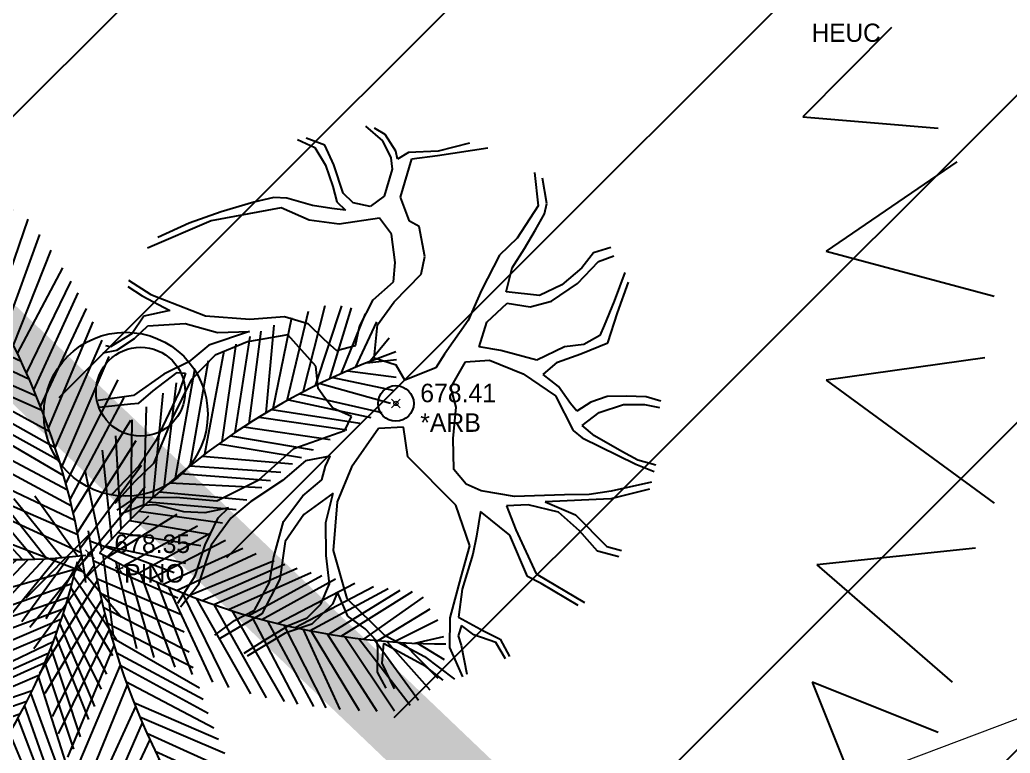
# Model space of a CAD drawing. Extents: x 350769 to 354978, y 6304672 to 6307963.
# Drawn here: x 352467.39 to 352474.18, y 6305736.26 to 6305741.29 of the extents above; entities that cross this region are included whole.
import ezdxf

# ---------------------------------------------------------------- set-up
doc = ezdxf.new("R2010")
doc.units = 0
doc.header["$PDMODE"] = 35
doc.header["$PDSIZE"] = 0.03
for name, pattern in [('CONTINUOS', [0]), ('DASHDOT', [1, 0.5, -0.25, 0, -0.25]), ('PHANTOM', [23.500000000000004, 11.75, -2.35, 2.35, -2.35, 2.35, -2.35])]:
    doc.linetypes.add(name, pattern=pattern)
doc.layers.get('0').update_dxf_attribs({"linetype": 'CONTINUOUS'})
doc.layers.get('Defpoints').update_dxf_attribs({"linetype": 'CONTINUOUS'})
for name, color, linetype in [('02_Geo ext_Acotamiento', 7, 'CONTINUOUS'), ('03_S2_Pav ext_Borde vereda', 7, 'CONTINUOUS'), ('1-CANAL', 150, 'PHANTOM'), ('Paisajismo', 253, 'CONTINUOUS'), ('V-NODE DIC 2005', 4, 'CONTINUOUS'), ('V-NODE-TEXT DIC 2005', 2, 'CONTINUOUS'), ('V-NODE-TEXT DIC 2012', 31, 'CONTINUOUS'), ('Z-ARB', 253, 'CONTINUOUS'), ('Z-PINO', 253, 'CONTINUOUS')]:
    doc.layers.add(name, color=color, linetype=linetype)
doc.layers.add('0_ASD_LINEA OFICIAL', color=253, linetype='DASHDOT', lineweight=20)
doc.layers.add('0_ASD_TOPOGRAFIA_ELEMENTOS', color=7, linetype='CONTINUOS', lineweight=5, true_color=0xbdbdbd)
doc.styles.add('ROMANS', font='romans.shx', dxfattribs={"width": 0.65})
doc.dimstyles.new('Principal', dxfattribs={"dimscale": 0, "dimtxt": 2, "dimasz": 2, "dimexe": 1, "dimexo": 1, "dimtad": 1, "dimrnd": 0.05, "dimzin": 1, "dimtxsty": 'ROMANS', "dimcen": 2.5, "dimclrt": 2, "dimaunit": 2, "dimadec": 0, "dimazin": 0, "dimtfac": 1, "dimtmove": 0, "dimatfit": 3, "dimfxl": 1, "dimfxlon": 1, "dimarcsym": 0})

# ---------------------------------------------------------------- blocks, each defined once
blk = doc.blocks.new('ARB')
at = {"layer": 'Z-ARB', "linetype": 'Continuous'}
for p, q in [((-0.2385580580867099, 1.898504579822657), (-0.1199409992605069, 1.800467273175855)), ((-0.1037370954309154, 1.842688644946065), (-0.1761572467603401, 1.88660098843593)), ((-0.02826826094315038, 1.730226086428047), (-0.1037370954309154, 1.842688644946065)), ((-0.7016695290167263, 1.798489326946765), (-0.5826025348451367, 1.745512381706249)), ((-0.5146351368912292, 1.762810608483051), (-0.6429927561475779, 1.809786109181914)), ((-0.1199409992605069, 1.800467273175855), (-0.06139714527125761, 1.683792082454602)), ((0.4759808443031943, 1.792296455085307), (0.2632312270015973, 1.734980747291957)), ((-0.5826025348451367, 1.745512381706249), (-0.5085071719677217, 1.625870582005518)), ((-0.4511962324395427, 1.629986665980141), (-0.5146351368912292, 1.762810608483051)), ((-0.01472734207709436, 1.674889341359631), (-0.02826826094315038, 1.730226086428047)), ((0.05878677274449728, 1.721222977972502), (-0.01472734207709436, 1.674889341359631)), ((0.2632312270015973, 1.734980747291957), (0.05878677274449728, 1.721222977972502)), ((0.0829657373506052, 1.678909605644549), (0.257660092700462, 1.705775838534464)), ((0.257660092700462, 1.705775838534464), (0.6029066781666188, 1.762942473770636)), ((-0.3832586538974283, 1.436275874523744), (-0.4511962324395427, 1.629986665980141)), ((-0.06139714527125761, 1.683792082454602), (-0.05185833922769234, 1.606562565365493)), ((0.00822328308277065, 1.414350377707706), (0.0829657373506052, 1.678909605644549)), ((-0.5085071719677217, 1.625870582005518), (-0.4555031251202308, 1.480154705239329)), ((-0.05185833922769234, 1.606562565365493), (-0.1036286924045271, 1.420638552781384)), ((0.9247204678194976, 1.598753203435081), (0.9526354237332271, 1.369798940851069)), ((1.012712447700324, 1.388436096386613), (0.9808417728982022, 1.560384268183952)), ((-0.4555031251202308, 1.480154705239329), (-0.4268529944492911, 1.376789532706425)), ((-0.3150048380957742, 1.370502086171655), (-0.3832586538974283, 1.436275874523744)), ((-0.994457045901072, 1.364343472080691), (-1.217836342140799, 1.294006753603753)), ((-0.8587094330614491, 1.398809392135263), (-0.994457045901072, 1.364343472080691)), ((-0.7701159765165357, 1.396958016837743), (-0.8587094330614491, 1.398809392135263)), ((-0.5937150824611308, 1.34825901622753), (-0.7701159765165357, 1.396958016837743)), ((-0.4268529944492911, 1.376789532706425), (-0.3650931206720998, 1.319695774954198)), ((-0.1980668099513423, 1.348194964275535), (-0.3150048380957742, 1.370502086171655)), ((-0.1036286924045271, 1.420638552781384), (-0.1980668099513423, 1.348194964275535)), ((0.07397833662435005, 1.250987145359431), (0.00822328308277065, 1.414350377707706)), ((0.9526354237332271, 1.369798940851069), (0.8133364126297238, 1.147651995528577)), ((0.9988629298441083, 1.315834381271998), (1.012712447700324, 1.388436096386613)), ((-1.217836342140799, 1.294006753603753), (-1.434756114109405, 1.214830329485267)), ((-0.8074188346436131, 1.328664025078979), (-1.286257494572055, 1.231648893957754)), ((-0.6131350060786644, 1.246456211489203), (-0.8074188346436131, 1.328664025078979)), ((-0.4599856979093602, 1.330356257270978), (-0.5937150824611308, 1.34825901622753)), ((-0.3650931206720998, 1.319695774954198), (-0.4599856979093602, 1.330356257270978)), ((0.937660615229106, 1.206787022923891), (0.9988629298441083, 1.315834381271998)), ((-1.286257494572055, 1.231648893957754), (-1.718236271934074, 1.037547674907728)), ((-0.4077684726362349, 1.22232522232116), (-0.6131350060786644, 1.246456211489203)), ((-0.1327585778326466, 1.267934345672984), (-0.4077684726362349, 1.22232522232116)), ((-0.04802207861757779, 1.161311371041847), (-0.1327585778326466, 1.267934345672984)), ((0.1399389636862907, 1.215914507508387), (0.07397833662435005, 1.250987145359431)), ((-1.434756114109405, 1.214830329485267), (-1.648154307218647, 1.112325912401502)), ((-0.02049341946076311, 0.9675352671574728), (-0.04802207861757779, 1.161311371041847)), ((0.181825159364962, 1.011958312149545), (0.1399389636862907, 1.215914507508387)), ((0.8644895678207831, 1.077699087746623), (0.937660615229106, 1.206787022923891)), ((0.8133364126297238, 1.147651995528577), (0.6934573251419351, 1.027307854943501)), ((1.456851595647095, 1.092697316120393), (1.336701366846683, 1.055422276511308)), ((0.6934573251419351, 1.027307854943501), (0.5748111521206738, 0.78617243966346)), ((0.7821921180475329, 0.9425783808710548), (0.8644895678207831, 1.077699087746623)), ((1.336701366846683, 1.055422276511308), (1.259966684569008, 0.9495041163345377)), ((1.373833069206739, 0.9955853488118009), (1.478256109012364, 1.035860510174643)), ((-0.0297183229613438, 0.8336901975426372), (-0.02049341946076311, 0.9675352671574728)), ((0.1582350810786011, 0.8882947910869916), (0.181825159364962, 1.011958312149545)), ((1.231454776330793, 0.8418282149377774), (1.373833069206739, 0.9955853488118009)), ((-0.02356739768219995, 0.6969120317216948), (0.1582350810786011, 0.8882947910869916)), ((0.7425967763938388, 0.7768218359196908), (0.7821921180475329, 0.9425783808710548)), ((1.259966684569008, 0.9495041163345377), (1.124536088194873, 0.8321265847325776)), ((1.553755542117869, 0.9235583552372191), (1.483805038840728, 0.7258874207973349)), ((-1.844840496347388, 0.8169213460641913), (-1.690377510878534, 0.7210072219595531)), ((-0.1665300292097527, 0.7091348818321421), (-0.0297183229613438, 0.8336901975426372)), ((1.124536088194873, 0.8321265847325776), (0.9726113510096184, 0.7556004250245678)), ((1.054268568450425, 0.717367261840991), (1.231454776330793, 0.8418282149377774)), ((1.508899172904421, 0.6456905661898418), (1.581627218018184, 0.8578803865748341)), ((-1.84984960530528, 0.773918126233184), (-1.749088701501023, 0.7095507646854458)), ((0.5748111521206738, 0.78617243966346), (0.4863559180103039, 0.5769827410331345)), ((0.9726113510096184, 0.7556004250245678), (0.7425967763938388, 0.7768218359196908)), ((-1.749088701501023, 0.7095507646854458), (-1.557769597839069, 0.6126935316524396)), ((-1.690377510878534, 0.7210072219595531), (-1.313428085320993, 0.5811316257013459)), ((-0.2585374407917698, 0.5231127725855913), (-0.1665300292097527, 0.7091348818321421)), ((-0.1348235771183681, 0.5372180371941795), (-0.02356739768219995, 0.6969120317216948)), ((0.6139312633604277, 0.5676951727427877), (0.7521432207013277, 0.6995908617545865)), ((0.7521432207013277, 0.6995908617545865), (0.9092915277724387, 0.6772207044032257)), ((0.9092915277724387, 0.6772207044032257), (1.054268568450425, 0.717367261840991)), ((1.483805038840728, 0.7258874207973349), (1.419390523575203, 0.5572579009412948)), ((-1.557769597839069, 0.6126935316524396), (-1.73523458530326, 0.5713031366040013)), ((1.445274569805406, 0.4393716568465607), (1.508899172904421, 0.6456905661898418)), ((-1.73523458530326, 0.5713031366040013), (-1.814765950639412, 0.4507035012911729)), ((-1.313428085320993, 0.5811316257013459), (-1.010371563043009, 0.5610254484863617)), ((-1.010371563043009, 0.5610254484863617), (-0.7720510968447343, 0.5833657951970963)), ((-0.7720510968447343, 0.5833657951970963), (-0.6112055308094568, 0.5376341321052678)), ((0.4863559180103039, 0.5769827410331345), (0.3287354944477556, 0.3432820616671961)), ((0.564934632888253, 0.3962907746426936), (0.6139312633604277, 0.5676951727427877)), ((1.419390523575203, 0.5572579009412948), (1.389946712271922, 0.4874607577112329)), ((-1.796886835265468, 0.4171954168486991), (-1.707366728536726, 0.5056258964823428)), ((-1.707366728536726, 0.5056258964823428), (-1.453315254206245, 0.524965392901322)), ((-1.453315254206245, 0.524965392901322), (-1.230065057718093, 0.4673294098847691)), ((-1.010066003975226, 0.4781160225529675), (-1.287066619042889, 0.3803031714378449)), ((-1.230065057718093, 0.4673294098847691), (-1.010066003975226, 0.4781160225529675)), ((-0.6112055308094568, 0.5376341321052678), (-0.5016467673904117, 0.4338795847088477)), ((-0.2834979000908788, 0.3922654626694566), (-0.2585374407917698, 0.5231127725855913)), ((-0.1544108373691415, 0.3072835844595829), (-0.1348235771183681, 0.5372180371941795)), ((1.389946712271922, 0.4874607577112329), (1.281178566230665, 0.4253622119304055)), ((-1.814765950639412, 0.4507035012911729), (-1.96158935863059, 0.3581554806060012)), ((-1.917513778900684, 0.3346988837147364), (-1.796886835265468, 0.4171954168486991)), ((-0.7473954407323617, 0.4581063935693237), (-1.023946120451001, 0.4053539038613962)), ((-0.5534477191868064, 0.2477951685468724), (-0.7473954407323617, 0.4581063935693237)), ((-0.5016467673904117, 0.4338795847088477), (-0.4115492317396274, 0.3563353565668876)), ((1.281178566230665, 0.4253622119304055), (1.148235274715262, 0.405576309938624)), ((1.260838925485587, 0.3614397988758355), (1.445274569805406, 0.4393716568465607)), ((-1.96158935863059, 0.3581554806060012), (-1.992707652936588, 0.3640916127205855)), ((-1.287066619042889, 0.3803031714378449), (-1.422501034548986, 0.2629263683729732)), ((-1.023946120451001, 0.4053539038613962), (-1.243635795990485, 0.3116571367190772)), ((-0.4115492317396274, 0.3563353565668876), (-0.2834979000908788, 0.3922654626694566)), ((0.3287354944477556, 0.3432820616671961), (0.2705017238695291, 0.2488833942234123)), ((0.7143644269490323, 0.3752267618174301), (0.564934632888253, 0.3962907746426936)), ((0.9610297268263821, 0.3131241089431569), (0.7143644269490323, 0.3752267618174301)), ((1.148235274715262, 0.405576309938624), (0.9610297268263821, 0.3131241089431569)), ((1.103992358350297, 0.3009012588327096), (1.260838925485587, 0.3614397988758355)), ((-2.010109348266269, 0.3146574869924734), (-1.917513778900684, 0.3346988837147364)), ((-1.243635795990485, 0.3116571367190772), (-1.405708972934008, 0.1391670276198056)), ((-0.1544108373691415, 0.3072835844595829), (-0.1544108373691415, 0.3072835844595829)), ((-0.001432684968676767, 0.2630527107849048), (-0.1544108373691415, 0.3072835844595829)), ((0.3743457285781915, 0.1161254926846595), (0.4726216622348147, 0.2931780913322655)), ((0.4726216622348147, 0.2931780913322655), (0.6368780693865119, 0.3071569376315892)), ((0.6368780693865119, 0.3071569376315892), (0.8699413271569938, 0.2173853117064937)), ((1.006616295389904, 0.213969382999494), (1.103992358350297, 0.3009012588327096)), ((-1.422501034548986, 0.2629263683729732), (-1.592747184193286, 0.1748464746224272)), ((-0.5343349608083372, 0.09349962854230398), (-0.5534477191868064, 0.2477951685468724)), ((0.05987343432752823, 0.1608993201625708), (-0.001432684968676767, 0.2630527107849048)), ((0.2705017238695291, 0.2488833942234123), (0.05987343432752823, 0.1608993201625708)), ((0.8699413271569938, 0.2173853117064937), (1.092096831622257, 0.06949952945524274)), ((1.112474709252638, 0.1335808890107728), (1.006616295389904, 0.213969382999494)), ((-1.592747184193286, 0.1748464746224272), (-1.798925810946457, 0.02565637796760711)), ((-1.663178926644832, 0.06011847888930788), (-1.501555685050334, 0.1875482265822939)), ((-1.405708972934008, 0.1391670276198056), (-1.528697161598757, -0.1237963197481804)), ((-1.501555685050334, 0.1875482265822939), (-1.445644996618284, 0.1843239372556127)), ((-1.445644996618284, 0.1843239372556127), (-1.486163874533304, 0.05644851252873195)), ((-0.4895077057917661, 0.03219469566283806), (-0.5343349608083372, 0.09349962854230398)), ((0.4129922389038256, -0.01941029260524374), (0.3743457285781915, 0.1161254926846595)), ((1.092096831622257, 0.06949952945524274), (1.216872453989708, -0.1653174000903164)), ((1.19563909639146, 0.01965032531370525), (1.112474709252638, 0.1335808890107728)), ((1.447397381984047, 0.06969097223282006), (1.335076329929507, 0.03075619670562446)), ((1.57757076992857, 0.07495653120258794), (1.447397381984047, 0.06969097223282006)), ((1.7142419190277, 0.07154133103267668), (1.57757076992857, 0.07495653120258794)), ((1.814220548925732, 0.04486190189345507), (1.7142419190277, 0.07154133103267668)), ((-1.798925810946457, 0.02565637796760711), (-2.040025276059168, -0.01121049295488774)), ((-1.760393857490271, -0.02684017643059633), (-1.663178926644832, 0.06011847888930788)), ((-1.486163874533304, 0.05644851252873195), (-1.639789118324188, -0.283521641432344)), ((-0.4305177355854539, -0.03941940511231223), (-0.4895077057917661, 0.03219469566283806)), ((1.241862783370379, -0.03431350572645897), (1.19563909639146, 0.01965032531370525)), ((1.335076329929507, 0.03075619670562446), (1.241862783370379, -0.03431350572645897)), ((1.394058661870076, -0.04085644699262048), (1.558765004368979, 0.01818276071389846)), ((1.558765004368979, 0.01818276071389846), (1.704531957218933, 0.02063992866351327)), ((1.704531957218933, 0.02063992866351327), (1.805910838211275, 0.001300872824685939)), ((-2.032775839619717, -0.05773958808094903), (-1.817698615830523, -0.03096535574786685)), ((-1.817698615830523, -0.03096535574786685), (-1.760393857490271, -0.02684017643059633)), ((-0.3035603674306913, -0.09373527911066049), (-0.4305177355854539, -0.03941940511231223)), ((0.3961748822221125, -0.2348244023169173), (0.4129922389038256, -0.01941029260524374)), ((1.279753799279206, -0.1320002264901632), (1.394058661870076, -0.04085644699262048)), ((-1.528697161598757, -0.1237963197481804), (-1.65335912806222, -0.4391900954651646)), ((-0.3464030326995271, -0.1910699569161807), (-0.3035603674306913, -0.09373527911066049)), ((1.363559123967207, -0.20074062382173), (1.279753799279206, -0.1320002264901632)), ((-0.6941440398859413, -0.3206968301583402), (-0.3464030326995271, -0.1910699569161807)), ((-0.1171676413887326, -0.1746079830745657), (-0.2972590337794827, -0.4415528853460273)), ((0.05478886608580069, -0.1620940513612368), (-0.1171676413887326, -0.1746079830745657)), ((0.08881146726525913, -0.3645501858463831), (0.05478886608580069, -0.1620940513612368)), ((1.216872453989708, -0.1653174000903164), (1.28006317748077, -0.2149103809642838)), ((1.553672797865147, -0.3048091537357323), (1.363559123967207, -0.20074062382173)), ((0.4040048381793895, -0.4473327528894515), (0.3961748822221125, -0.2348244023169173)), ((1.28006317748077, -0.2149103809642838), (1.650274275858465, -0.3910432363572909)), ((-1.639789118324188, -0.283521641432344), (-1.75381592987469, -0.4577397981147442)), ((-0.9297327887270512, -0.5395282141371354), (-0.6941440398859413, -0.3206968301583402)), ((1.663502725928993, -0.3634652792816269), (1.553672797865147, -0.3048091537357323)), ((-0.6131047996368579, -0.4039582990526469), (-0.7682692455000506, -0.540231571516415)), ((-0.4448768782822299, -0.3682470843123156), (-0.6131047996368579, -0.4039582990526469)), ((-0.4743092321823497, -0.4380464131581903), (-0.4448768782822299, -0.3682470843123156)), ((0.4220252665836597, -0.6918864589324585), (0.08881146726525913, -0.3645501858463831)), ((1.650274275858465, -0.3910432363572909), (1.778006502076096, -0.4384337816672996)), ((1.786911007206072, -0.3946181115661602), (1.663502725928993, -0.3634652792816269)), ((-1.75381592987469, -0.4577397981147442), (-1.936988061112061, -0.6563025272034793)), ((-1.65335912806222, -0.4391900954651646), (-1.78246837192637, -0.5652186925663045)), ((-0.5000244573602686, -0.5310408394161641), (-0.4743092321823497, -0.4380464131581903)), ((-0.2972590337794827, -0.4415528853460273), (-0.391284673651171, -0.6799436736037023)), ((0.4901384978948045, -0.5466108065493245), (0.4040048381793895, -0.4473327528894515)), ((-1.21643954647152, -0.6882431961585098), (-0.9297327887270512, -0.5395282141371354)), ((-0.7682692455000506, -0.540231571516415), (-0.9821135548281745, -0.6877970785462821)), ((-0.6263707073831029, -0.6425438172836948), (-0.5000244573602686, -0.5310408394161641)), ((1.76091201894269, -0.5109904123528395), (1.485397506132358, -0.5782095443873914)), ((-1.78246837192637, -0.5652186925663045), (-1.915596963710414, -0.7176292276226377)), ((0.5950427768748341, -0.5892785838923373), (0.4901384978948045, -0.5466108065493245)), ((0.8222936291113001, -0.6250294331557598), (0.5950427768748341, -0.5892785838923373)), ((1.164768156086211, -0.6075008895340943), (0.8222936291113001, -0.6250294331557598)), ((1.335322955390438, -0.6023349693878117), (1.164768156086211, -0.6075008895340943)), ((1.485397506132358, -0.5782095443873914), (1.335322955390438, -0.6023349693878117)), ((1.747148352247677, -0.5603387816872782), (1.483379277842687, -0.630578223399425)), ((-1.898024069188978, -0.7622249322339485), (-1.770601959393389, -0.6729896851156809)), ((-1.770601959393389, -0.6729896851156809), (-1.494699855487852, -0.6654259046954394)), ((-1.494699855487852, -0.6654259046954394), (-1.21643954647152, -0.6882431961585098)), ((-0.7573561886401876, -0.8211304620763258), (-0.6263707073831029, -0.6425438172836948)), ((-0.420390015880912, -0.6216457722039195), (-0.6186737209791318, -0.7721717070244267)), ((-0.4670920005373773, -0.8237436825402256), (-0.420390015880912, -0.6216457722039195)), ((1.483379277842687, -0.630578223399425), (1.034121143900848, -0.65799248969779)), ((1.034121143900848, -0.65799248969779), (1.243960300485924, -0.7431676408059502)), ((-1.724408871035848, -0.7271139197337106), (-1.873555337846483, -0.789117374363741)), ((-1.634583205241142, -0.7215928660343707), (-1.724408871035848, -0.7271139197337106)), ((-1.441249692425117, -0.7660806915182548), (-1.634583205241142, -0.7215928660343707)), ((-1.136354441103322, -0.7337839484071083), (-1.296722587094337, -0.7709944954849561)), ((-1.206145246014785, -0.8033217777756363), (-1.136354441103322, -0.7337839484071083)), ((-0.9821135548281745, -0.6877970785462821), (-1.117547970336091, -0.8051738816111538)), ((-0.391284673651171, -0.6799436736037023), (-0.4147341674470226, -1.01465663539966)), ((0.5229334881641989, -0.9672887132228425), (0.4220252665836597, -0.6918864589324585)), ((0.5921048081308982, -0.7319343940453109), (0.5678998432485969, -0.9006307684894637)), ((0.7957670391606371, -0.8913411261028159), (0.5921048081308982, -0.7319343940453109)), ((0.9167331804055721, -0.6807457292079562), (0.7696011227526469, -0.6903797762879549)), ((0.7696011227526469, -0.6903797762879549), (0.8352218236632325, -0.8535550970318582)), ((1.125622021243544, -0.728200892210225), (0.9167331804055721, -0.6807457292079562)), ((1.271217089784841, -0.8538784628490248), (1.125622021243544, -0.728200892210225)), ((1.243960300485924, -0.7431676408059502), (1.461330763682781, -0.9579469927630271)), ((-1.296722587094337, -0.7709944954849561), (-1.441249692425117, -0.7660806915182548)), ((-1.290253916808069, -0.9906804537240532), (-1.206145246014785, -0.8033217777756363)), ((-1.117547970336091, -0.8051738816111538), (-1.249907651737885, -0.9909435867193679)), ((-0.6186737209791318, -0.7721717070244267), (-0.7433378497262311, -0.9594094173144185)), ((-0.8200610746080201, -1.065329763105183), (-0.7573561886401876, -0.8211304620763258)), ((-0.4620257669630519, -1.050781471477421), (-0.4670920005373773, -0.8237436825402256)), ((0.8352218236632325, -0.8535550970318582), (0.9801697501461604, -1.152581261520027)), ((1.398453237525246, -0.9912648948984497), (1.271217089784841, -0.8538784628490248)), ((0.5678998432485969, -0.9006307684894637), (0.5443410921216127, -1.024130066839462)), ((0.9200965453128447, -1.171219145593568), (0.7957670391606371, -0.8913411261028159)), ((-1.355318464964512, -1.204506321134431), (-1.290253916808069, -0.9906804537240532)), ((-1.249907651737885, -0.9909435867193679), (-1.335107195427554, -1.26855279044139)), ((-0.7433378497262311, -0.9594094173144185), (-0.7763285116216139, -1.216884495217528)), ((-0.4147341674470226, -1.01465663539966), (-0.3156730417158542, -1.342464172070322)), ((0.4657363536389312, -1.182615370049461), (0.5229334881641989, -0.9672887132228425)), ((1.54514136457874, -1.02668048036594), (1.398453237525246, -0.9912648948984497)), ((1.461330763682781, -0.9579469927630271), (1.561313941254411, -0.9846233313064658)), ((-0.845497520205754, -1.241394747413324), (-0.8200610746080201, -1.065329763105183)), ((-0.4342970102679828, -1.244421589213744), (-0.4620257669630519, -1.050781471477421)), ((0.5443410921216127, -1.024130066839462), (0.4737381939012266, -1.266988982030853)), ((0.9801697501461604, -1.152581261520027), (1.31492435770997, -1.34460664542712)), ((-1.471948771753887, -1.393264690599608), (-1.355318464964512, -1.204506321134431)), ((-0.7763285116216139, -1.216884495217528), (-0.8949701369710965, -1.458016819903605)), ((0.39609213796939, -1.463191911290778), (0.4657363536389312, -1.182615370049461)), ((1.015763029648951, -1.219569922377559), (0.9200965453128447, -1.171219145593568)), ((1.270407937972777, -1.366204228755123), (1.015763029648951, -1.219569922377559)), ((-1.335107195427554, -1.26855279044139), (-1.452837447126512, -1.419400346044313)), ((-0.9467458170292957, -1.433095308427255), (-0.845497520205754, -1.241394747413324)), ((-0.493168627799605, -1.384014970693897), (-0.4342970102679828, -1.244421589213744)), ((0.4737381939012266, -1.266988982030853), (0.4533947106938285, -1.459078189372121)), ((-0.3802341462233017, -1.300054980051755), (-0.4126151744003437, -1.384336591474494)), ((-0.3067522128658311, -1.464721994868341), (-0.3802341462233017, -1.300054980051755)), ((-0.3156730417158542, -1.342464172070322), (-0.05580292999002268, -1.588006981443868)), ((-0.5840583870049159, -1.47962542005007), (-0.493168627799605, -1.384014970693897)), ((-0.4126151744003437, -1.384336591474494), (-0.5521838697404746, -1.523406797557982)), ((-0.8949701369710965, -1.458016819903605), (-1.187255667282443, -1.635935253606476)), ((-1.08153165672411, -1.505283402201712), (-0.9467458170292957, -1.433095308427255)), ((-0.7070098465319461, -1.531585025394634), (-0.5840583870049159, -1.47962542005007)), ((-0.1853568836686463, -1.548236596436254), (-0.3067522128658311, -1.464721994868341)), ((0.3974587505217642, -1.666859827684675), (0.39609213796939, -1.463191911290778)), ((0.4533947106938285, -1.459078189372121), (0.62918217522747, -1.552802405098191)), ((-1.21419616865569, -1.60813986224457), (-1.08153165672411, -1.505283402201712)), ((-0.8814261508414347, -1.641525635468497), (-0.7070098465319461, -1.531585025394634)), ((-0.5521838697404746, -1.523406797557982), (-0.7338503390274127, -1.586822131640474)), ((-0.1044933235280041, -1.63146455255719), (-0.1853568836686463, -1.548236596436254)), ((0.4748037717272382, -1.515911904721179), (0.4530868402398482, -1.587012830420463)), ((0.5600131666451489, -1.577312657292168), (0.4748037717272382, -1.515911904721179)), ((0.62918217522747, -1.552802405098191), (0.7405528882063663, -1.604315164289801)), ((-0.7338503390274127, -1.586822131640474), (-0.9908466918277554, -1.748812162000831)), ((-0.05580292999002268, -1.588006981443868), (0.2236566042720369, -1.731771403508901)), ((0.4530868402398482, -1.587012830420463), (0.4732675111572462, -1.651219703307106)), ((0.7115910679513036, -1.62888390426815), (0.5600131666451489, -1.577312657292168)), ((0.7405528882063663, -1.604315164289801), (0.8067930233883089, -1.722454541058141)), ((-1.011297798851956, -1.729699891832752), (-0.8814261508414347, -1.641525635468497)), ((-0.097075845245854, -1.678025703378808), (-0.1044933235280041, -1.63146455255719)), ((-0.0964884160002839, -1.844010235034148), (-0.097075845245854, -1.678025703378808)), ((-0.05901822123996681, -1.647584595278204), (-0.06844940346672956, -1.781556555698444)), ((0.2345994805436931, -1.801661275836523), (-0.05901822123996681, -1.647584595278204)), ((0.4895297819348343, -1.867869793715727), (0.3974587505217642, -1.666859827684675)), ((0.4732675111572462, -1.651219703307106), (0.5163851875477121, -1.847807288803779)), ((0.7792269065575965, -1.73968599833097), (0.7115910679513036, -1.62888390426815)), ((0.2236566042720369, -1.731771403508901), (0.4328211593692686, -1.885427728771901)), ((-0.06844940346672956, -1.781556555698444), (0.01935946779303777, -1.956564065571001)), ((0.3544487486178696, -1.892326153486465), (0.2345994805436931, -1.801661275836523)), ((-0.03654813004868629, -1.953344323916099), (-0.0964884160002839, -1.844010235034148))]:
    blk.add_line(p, q, dxfattribs=at)
at = {"layer": 'Z-ARB'}
blk.add_circle((0, 0), 0.1222823149583705, dxfattribs=at)
blk = doc.blocks.new('PINO')
for p, q in [((-0.904033955093837, 2.020776378069968), (-0.856132999606416, 2.395768611188942)), ((-0.836997724536559, 1.921765034933742), (-0.7508934881843743, 2.402703249384103)), ((-0.7867960164821852, 1.844300037985704), (-0.6362288438049291, 2.382841662045394)), ((-0.9683542151742586, 2.105002536553002), (-0.9980131336578779, 2.345596597213444)), ((-0.7237467334743997, 1.74257327830037), (-0.5678311162319005, 2.355954713396386)), ((-0.6695555860460445, 1.650784352712435), (-0.4595968439753051, 2.29090253877348)), ((-0.957218041348824, 2.096019071162118), (-1.131305827111646, 2.236454343044898)), ((-0.6037441190164827, 1.533231186197554), (-0.3768573190609459, 2.186883788001978)), ((-0.8659304458706174, 1.96509453782528), (-1.202218247499331, 2.122301001493724)), ((-0.5467707836578484, 1.425368174412142), (-0.2977767855372804, 2.080157922194303)), ((-0.8004212970536173, 1.865621393242691), (-1.232489918793362, 2.025712994825881)), ((-0.7435932556745684, 1.775156208480439), (-1.270215858676238, 1.93277442417002)), ((-0.5184858259963221, 1.369462802525049), (-0.215694345843076, 1.960663669304267)), ((-0.6556503267074731, 1.626527831984276), (-1.252845599401553, 1.840004066269103)), ((-0.45336611442508, 1.234010892133483), (-0.1575924801272777, 1.869879446970117)), ((-0.4021660144735506, 1.119957543322016), (-0.1098544786236744, 1.79087302197604)), ((-0.6090546506857208, 1.542984203327251), (-1.203739896582192, 1.762282342599974)), ((1.442562786296548, 1.134888915001284), (1.5840798591762, 1.730743184987659)), ((1.528183184918817, 1.180266628260142), (1.698874560524928, 1.729715980202855)), ((1.625391436509744, 1.229135809938271), (1.764658738820799, 1.718045156706467)), ((-0.5408251100470807, 1.413752888523049), (-1.155760319643377, 1.682481356368044)), ((-0.354811455381423, 1.007467680786249), (-0.04974264796146599, 1.684885387419854)), ((1.240276191774683, 1.018555385929176), (1.358515310375878, 1.644331751997925)), ((1.335692170659968, 1.075067633790241), (1.470523095495082, 1.689455924686627)), ((1.701112472737805, 1.265309062658162), (1.862959128338844, 1.678940785225677)), ((-0.4910618619942397, 1.313622646574004), (-1.101342676638524, 1.586774994364532)), ((-0.2967929853002715, 0.858609436552797), (-0.00187648894097947, 1.594501159641368)), ((1.19178640602513, 0.988673723230022), (1.238112762393939, 1.590739263213436)), ((1.800119911249567, 1.310179031732332), (1.941220020080436, 1.623549795661347)), ((0.9830611848792614, 0.8505994552460834), (1.075394859608423, 1.509460072959882)), ((1.076945186559897, 0.9146528138562644), (1.149939205506598, 1.547998794242631)), ((1.889995658384578, 1.34488184586462), (2.027326715779054, 1.517237359878891)), ((-0.4335818927756918, 1.190794936240309), (-1.034228958787935, 1.459925735392062)), ((-0.24908331772167, 0.7249925915020867), (0.0597325804301363, 1.468831261407104)), ((0.8929004080073355, 0.7859300802219877), (0.9784379694065137, 1.455892796887383)), ((0.7771907932874456, 0.6981447735988695), (0.898386808057694, 1.408597611610276)), ((1.877095990967064, 1.343212654813215), (2.078751835460935, 1.369306516019606)), ((-0.3843812522154622, 1.078560616131654), (-0.9687042629775533, 1.324790635233512)), ((-0.2048592160826956, 0.5896955686584988), (0.1098275306503638, 1.357257809784642)), ((0.67671385563699, 0.617271546041593), (0.7909152764113969, 1.34048890345457)), ((-0.3439268483271007, 0.9805355331745886), (-0.9254674367730331, 1.228186855526474)), ((0.5781395680332935, 0.5334396676407778), (0.699066338747798, 1.277832131152536)), ((1.646083865061883, 1.239183414611944), (2.057007253588381, 1.157900331088968)), ((1.744127351294082, 1.285137034686159), (2.079452962352661, 1.247139573127242)), ((-0.1723390906590794, 0.4813601324467527), (0.1741022358783084, 1.198249483789368)), ((0.5014493875205517, 0.4649394962261795), (0.5736843725298968, 1.185154273764965)), ((1.559049102706922, 1.196084780747697), (2.042072782905962, 1.067946495484648)), ((-0.2883812796608254, 0.8358584138049991), (-0.8931931006736704, 1.151465089204066)), ((0.4262835540612286, 0.3948363934596273), (0.4838194226067571, 1.11323072756295)), ((1.420258396319696, 1.122699731256944), (1.984520757478094, 1.004308442923502)), ((-0.24908331772167, 0.7249925915020867), (-0.8533317820092634, 1.050260225418242)), ((-0.1421701562685485, 0.3723982312230874), (0.2170077150549332, 1.079127471623906)), ((1.344442925346812, 1.080101936252504), (1.909527070620243, 0.9674153410633153)), ((-0.2199598045353923, 0.6373063780692974), (-0.8190082513192465, 0.9562918035981056)), ((0.3639687961458549, 0.3343633123749896), (0.3710078020594665, 1.015792373898876)), ((1.143994853273398, 0.9584333982847966), (1.746760129881295, 0.8800697428368949)), ((1.230148150225432, 1.01237975681488), (1.834417883746937, 0.9283756773565983)), ((-0.1185137682114146, 0.2798567614017884), (0.2667575103441777, 0.9228840775022036)), ((0.2774103488445689, 0.2465870412088407), (0.2759413969488378, 0.9268731674164883)), ((1.041074019458392, 0.8905648533418571), (1.634462189194892, 0.8136632537552941)), ((-0.1876391731912008, 0.5333862175330069), (-0.7920450445635652, 0.8771133733607712)), ((0.211046505428385, 0.176115331208166), (0.1657649179833243, 0.8150736959514688)), ((0.9496040492285829, 0.8269708964126039), (1.519457691592834, 0.7400803362888837)), ((-0.08782529462223465, 0.1477710533554273), (0.3047666658585513, 0.7848339324145854)), ((0.871665272879909, 0.770231767963196), (1.440038140672186, 0.6857650593547078)), ((-0.1595966077002231, 0.4364423985116446), (-0.7489920446369069, 0.7383332872204846)), ((0.149612479208372, 0.1082474744707724), (0.07508647087888676, 0.7151028437083369)), ((0.759859216705081, 0.6845113879744531), (1.378563382759239, 0.6416474881580143)), ((-0.130351362440706, 0.3270399331295266), (-0.7195718798811868, 0.6321215600864889)), ((-0.0661220056736056, 0.04352529846346442), (0.3437867778302461, 0.6166394478195798)), ((0.67671385563699, 0.617271546041593), (1.299572979351069, 0.5821622740386374)), ((0.0822263116697286, 0.03069233426049323), (-0.04244361681230657, 0.5731129263022012)), ((0.6124698243456805, 0.5631594537526325), (1.228313399797116, 0.5256531029344842)), ((-1.739816070839879, 0.1030608373166615), (-1.985118557413443, 0.4800343638025879)), ((-1.602849180435442, 0.06834580134454882), (-1.908289755147052, 0.4878180267705829)), ((-0.1062728147007874, 0.2290019170441155), (-0.6857288723131205, 0.4938146754539048)), ((0.5380326806698577, 0.4979861433985207), (1.169786997033953, 0.4771075024045786)), ((-1.823945193664258, 0.1267810774816098), (-2.049359184948116, 0.4289650594573686)), ((-1.526515387204199, 0.05105928022476292), (-1.835946268465705, 0.4672171845168123)), ((-1.409325167805946, 0.02733967365020362), (-1.762230692484081, 0.4479803202757466)), ((-1.319240694210748, 0.01139621866332163), (-1.674544093784789, 0.4273621254451427)), ((-0.04754402348225995, -0.05544380328683474), (0.3713258151219634, 0.470749518665798)), ((0.4702265059040656, 0.436186012687358), (1.070464883350724, 0.3900197933699019)), ((-1.917149189321208, 0.1552357099608344), (-2.118185361377982, 0.3829042986199056)), ((-1.209558656037188, -0.005364116033888422), (-1.559481240856258, 0.4039684128501904)), ((-1.110103187020286, -0.01807146035116602), (-1.438281422506407, 0.3837349503901351)), ((-1.023820279797292, -0.02719412343776639), (-1.352471757145395, 0.3721001330022773)), ((-0.8974345274327789, -0.03739165106890141), (-1.284799073373506, 0.3644799171461273)), ((-0.8013394955651165, -0.0426420084450001), (-1.196157179565489, 0.3565569107313422)), ((-0.7257878983728006, -0.04525764859135961), (-1.11447392961054, 0.3513099977208185)), ((-0.6367556186251022, -0.04663483532294777), (-1.046099125096589, 0.3484258374355704)), ((-0.554186985900742, -0.04626467556317948), (-0.9272263402181125, 0.3466726706828922)), ((-0.4615614888825803, -0.04396217661178525), (-0.8370649736934865, 0.3481012151296454)), ((-0.379049168786878, -0.04022790961880673), (-0.7206899562879698, 0.35346802276581)), ((-0.0842503867988853, 0.1313047411695152), (-0.660058166795352, 0.3722155278028367)), ((-0.2972790873263875, -0.03495841773838038), (-0.6193161489136401, 0.3613921761034362)), ((-0.1952753602745361, -0.02618687778704043), (-0.5279680394323805, 0.3711419692017444)), ((-0.0840307095040771, -0.01382206251219031), (-0.3844670509079151, 0.3915079329162836)), ((0.3955671113362769, 0.3653024898339936), (0.9971863863938779, 0.321692107252602)), ((-2.040991947496877, 0.1966634186401279), (-2.191416301620848, 0.3008879299004548)), ((0.1213684300273599, -0.01887957635699422), (0.5936838928482757, 0.2830853147524977)), ((0.3303128664447286, 0.3007704289739195), (0.9052265707396145, 0.2305939031048183)), ((-0.05935603840043768, 0.008674728804180631), (-0.6399858244185452, 0.2617424155532717)), ((-0.02895558913223795, -0.1669196369011843), (0.3998797169060708, 0.2700164395200773)), ((0.2319778709352249, -0.07573501099341229), (0.7346182123001199, 0.2051593017022242)), ((0.2668140280184161, 0.235525299956862), (0.8275406264056073, 0.1485595440708494)), ((-1.969652745310668, 0.1722889794864386), (-2.252937368029961, 0.04811447158135707)), ((-2.050614401759958, 0.2033305278182524), (-2.246311971257455, 0.1710641715617385)), ((-1.876458671140426, 0.1425290733213842), (-2.234083657713199, -0.03609247597705689)), ((0.1892397951723979, 0.1523230820002937), (0.7594810461796442, 0.07248672857531346)), ((0.3344145309984015, -0.1252031961957982), (0.8256043895744369, 0.1588916535847602)), ((-1.804063659919848, 0.1210086695737118), (-2.192020708816926, -0.121511000153987)), ((-1.709658644140291, 0.09500516436946782), (-2.155125094241157, -0.1689911462808595)), ((-1.625099260854768, 0.07366032404024736), (-2.079075175506659, -0.2389289867660409)), ((-0.03548795187271025, -0.1260300260237273), (-0.6143748204340227, 0.08645590430933225)), ((-0.00919794685614761, 0.1318754439334953), (-0.4333806648173777, -0.309578830449027)), ((-0.002232801116406335, 0.09105732558327873), (0.5788724806916434, -0.115284450677791)), ((0.4172289017060393, -0.1630292367981383), (0.9277223180106375, 0.1105525317352658)), ((-1.517633868625126, 0.04914257630662178), (-1.978325161007888, -0.2798588474724966)), ((-1.419815078897955, 0.02932497412803059), (-1.876295004894928, -0.3172916473040459)), ((-1.369402901509602, 0.02003021366635949), (-1.763549466568293, -0.3541328688170324)), ((-1.248047908284207, 0.0001877794084066409), (-1.678875829429671, -0.3787793182182213)), ((0.01057032402968616, 0.02060277506006969), (-0.402701970833732, -0.5099981710936845)), ((0.1067221462199086, 0.05927563992645446), (0.6563255174296501, -0.05118171039339359)), ((0.5014213760568964, -0.1995549895918884), (1.046427444125584, 0.05893292763903446)), ((0.5966805807656783, -0.2385957750420857), (1.139474023848379, 0.02177455296350672)), ((-1.146703003578295, -0.01366904173846706), (-1.605839703679521, -0.3980100045346262)), ((-1.047473160851951, -0.02486833865714289), (-1.508768365765718, -0.4207240876321521)), ((-0.9172345815477456, -0.03604161960720376), (-1.426771843043753, -0.4374285444800989)), ((-0.8013394955651165, -0.0426420084450001), (-1.313905582128427, -0.4567737609904725)), ((-0.6849303053240874, -0.04611855553503119), (-1.214762378649539, -0.4703356546833675)), ((-0.5923862738018215, -0.04663296490161883), (-1.075112274611456, -0.4840762816884308)), ((-0.49989333533631, -0.04515721396001027), (-0.9717038123653765, -0.4902521679669007)), ((-0.4217928990328801, -0.04236058274000243), (-0.8375773993702751, -0.4932300663058413)), ((-0.3110293821555388, -0.03595397846493142), (-0.7204420552261581, -0.4911926783843228)), ((-0.2241927876912087, -0.0289220956274221), (-0.5794120324844698, -0.4829893169717252)), ((-0.1422195586928865, -0.02065529284391232), (-0.4585402507291292, -0.4709235989794252)), ((-0.05042697437602328, -0.009509230855655915), (-0.294385985334884, -0.446992693016)), ((0.02306089299963787, -0.04338703303983493), (0.6063388828533789, -0.2902898257452762)), ((0.0881851917165477, -0.001105326193282963), (0.1683764832159795, -0.5518612126861626)), ((0.1790803764197335, -0.04899854853374563), (0.3293438964919915, -0.6416607116825617)), ((0.6822626369012141, -0.2716509585952736), (1.263589746804428, -0.02344091613576893)), ((0.7752470950254065, -0.3054494687530678), (1.335722452486152, -0.04750100597175333)), ((-0.09575177801707468, -0.1031991734425901), (-0.5514693924033054, -0.2424029658659492)), ((0.03019565773684008, -0.07816397441001754), (-0.3736190457584598, -0.6555881895446873)), ((-0.08896436042959976, -0.07193017109966604), (0.2232288735012844, -0.4273720482451608)), ((0.2609196894263732, -0.09001698833071714), (0.4500672443646181, -0.702014877626425)), ((0.3482971227731468, -0.1316775903951566), (0.593248547947951, -0.7663351127139322)), ((0.8547249997354811, -0.3326280770825178), (1.422607812628485, -0.07437382291482209)), ((0.9565750413094065, -0.3651997893775842), (1.517777002763978, -0.1012215375039887)), ((1.091832526917642, -0.4046204734158891), (1.591054685923154, -0.1200865076698392)), ((0.0530020191854419, -0.1821739741280908), (-0.3328194148343755, -0.823359891284781)), ((-0.1080700614784291, -0.1571443839766289), (0.1926199817080487, -0.5810263412577115)), ((0.0492528819358995, -0.1657464553609316), (0.6275803565313254, -0.4005441102590339)), ((0.4607645691066864, -0.182156418579325), (0.7140604872620315, -0.8147987277443463)), ((1.185027134033589, -0.4292892139592368), (1.684751952579973, -0.1419597012381928)), ((1.293316805895302, -0.4554482234807438), (1.818596070279455, -0.168908400057262)), ((1.413828108316011, -0.4814455967443791), (1.9473188135089, -0.1901476244638616)), ((1.513668626466824, -0.5005367231860873), (2.046519397244992, -0.2034363154207313)), ((-0.1199236490629119, -0.2061099119755454), (-0.5787202539704595, -0.3765498590946663)), ((-0.1266332259820047, -0.2327095412165363), (0.1651378123551694, -0.6924100642045232)), ((0.07230899439491623, -0.2632048628101984), (0.6545377389284113, -0.5218645016448136)), ((0.5407473224477144, -0.2159629528359801), (0.8544981955947151, -0.8647781692452554)), ((0.636196024270248, -0.25409289982872), (0.9643077657892718, -0.8992827198944724)), ((1.644729100262339, -0.522279340672867), (2.130667722849466, -0.2126311288811848)), ((1.73082412770782, -0.5345351159867278), (2.213931149981363, -0.2198668551200171)), ((1.88676880760795, -0.5526867681392105), (2.290620329195008, -0.2583481123310776)), ((-0.1443713157095772, -0.2996605902553711), (-0.5989280052926915, -0.4609270131841186)), ((0.08508797374815913, -0.3139271835807449), (-0.2933500069684669, -0.9609996540866632)), ((-0.1478332007718564, -0.3122123128123349), (0.1278443010778574, -0.820512106985916)), ((0.7324852435613138, -0.2901767399607706), (1.114739165641367, -0.9402731656309697)), ((0.8547249997354811, -0.3326280770825178), (1.223042750762033, -0.9654213647008874)), ((1.98350319254132, -0.5613470725593288), (2.337112270561192, -0.3367906412468074)), ((-0.1655376684811927, -0.374097202286066), (-0.6239306123734423, -0.5536491558559646)), ((0.1097233395466901, -0.4062128654886692), (-0.2419478943829745, -1.116707274838518)), ((0.09742472188918327, -0.3609823105780379), (0.6898439522865374, -0.6598051221881178)), ((0.9776670224982809, -0.3716326021112764), (1.347882924837904, -0.9899948702759502)), ((-0.1883049752723309, -0.4487089199683396), (-0.6559525167631364, -0.6589128225250533)), ((-0.1771553807611781, -0.4128108721188255), (0.09261899915145477, -0.925399648273924)), ((0.1278272422587179, -0.4700688384236855), (0.7203875823870476, -0.7656992378697396)), ((1.117310869403809, -0.4115646821919654), (1.43962708163599, -1.005095621118926)), ((1.224769574246238, -0.4392001757623802), (1.549400860740207, -1.019921579615584)), ((1.33547581660423, -0.4649133323910064), (1.632841289156204, -1.028853961722234)), ((2.091533054417596, -0.5686825570201108), (2.390347035689047, -0.411847366087386)), ((-0.2155442770799709, -0.5318680203226904), (-0.683190421323161, -0.7396026506485214)), ((-0.1993620788925909, -0.4831997997207509), (0.047557784955643, -1.043822360404192)), ((0.1410448302522127, -0.5148490691199186), (-0.197782946006555, -1.23536809928919)), ((1.469326325186557, -0.4923294237842128), (1.730507510483221, -1.036768065116121)), ((1.525345530944833, -0.5026261064558639), (1.862145182649328, -1.043128228659043)), ((1.634749283603014, -0.5207551463872733), (1.982891473035124, -1.044634298688834)), ((1.756028572090145, -0.5378211464376363), (2.103692352311555, -1.042002947871879)), ((2.236507422176146, -0.574671670803582), (2.433928175241817, -0.5259785966491108)), ((-0.2413232403978327, -0.6054661147227307), (-0.7223384683766199, -0.8448378265593419)), ((-0.2272952207204071, -0.5659795115088855), (0.009363639928778866, -1.133896758376068)), ((0.1568951741046476, -0.5667101591116079), (0.7649082840362098, -0.9040154705980967)), ((1.85226978236642, -0.549118002861178), (2.210325780042695, -0.9994801222474052)), ((1.960576762166966, -0.5594736399707472), (2.267420386451704, -0.9647818203593488)), ((2.044257538900638, -0.5657750005384514), (2.344891584216384, -0.8927378617972863)), ((2.152793571895018, -0.5717513329427675), (2.397785931334511, -0.8127683867196538)), ((2.249136176187676, -0.5715568368959794), (2.439555869705146, -0.682491875811138)), ((-0.2570156396177481, -0.6481753999578359), (-0.04702234982687514, -1.253832020331174)), ((0.1747107438404782, -0.6228339363924533), (-0.1318274491313787, -1.393686632320168)), ((0.1903148331530247, -0.6702821117114581), (0.7927087263851718, -0.9829038330981348)), ((-0.2707010549238476, -0.684263946088322), (-0.7465254584803915, -0.9047752560736626)), ((-0.2969183960703958, -0.750673190188536), (-0.7770233141127392, -0.9758092830425085)), ((-0.2969183960703958, -0.750673190188536), (-0.09044090696079365, -1.337775126296037)), ((0.2203655849007191, -0.7576548956076294), (-0.08055339609200018, -1.504723160675894)), ((0.2203655849007191, -0.7576548956076294), (0.8280257522073953, -1.076503388364472)), ((-0.3319763540639542, -0.8345317352877828), (-0.8121030681923003, -1.052189892167917)), ((-0.3394386203308386, -0.8517256933573663), (-0.143345529686485, -1.432102217328975)), ((0.2608357594544941, -0.8680982083951676), (0.8689569119451335, -1.177280316980614)), ((-0.381014984277499, -0.9437828687596266), (-0.8402828468751977, -1.110004925864814)), ((0.2694879979662801, -0.8907588482015854), (-0.01761654426445602, -1.629733373990348)), ((-0.4164164429130324, -1.017684789578198), (-0.8777703295618267, -1.182691341575264)), ((-0.3905638838477898, -0.9640970725713487), (-0.1841389583296404, -1.499792137444274)), ((0.3179107970117911, -1.012178807902274), (0.9020421618606633, -1.253655891852759)), ((-0.431907269412477, -1.048864340461478), (-0.2350472775924572, -1.578997466987857)), ((0.3290800894410495, -1.038994142174488), (0.03120438213954912, -1.719605477312143)), ((-0.4591732422522909, -1.1021760032163), (-0.9341005261831015, -1.284153925327701)), ((-0.4762844767537899, -1.134673569569713), (-0.2752555992537964, -1.637914380791699)), ((0.3776236127941957, -1.150976059381719), (0.09243558222806314, -1.824950391762286)), ((0.3594013248311967, -1.109769851470446), (0.9462998998060357, -1.349796237320334)), ((-0.5087706195263308, -1.194486675451117), (-0.9913026308095141, -1.379155705987614)), ((0.4097881190591579, -1.221476684783738), (1.013252424609163, -1.484229642685023)), ((-0.5514442307412537, -1.26961500919333), (-1.037378262162747, -1.450671914264603)), ((-0.5565279600341455, -1.278322634149845), (-0.3924002542407834, -1.794162874150061)), ((-0.5323157487509889, -1.236397893473622), (-0.3239634265173663, -1.705475494047278)), ((0.4300290234641579, -1.264480638771602), (0.141007831598472, -1.903446688290387)), ((0.4685659947062959, -1.343688609819765), (1.081706109198421, -1.610360839028544)), ((-0.6096090390838071, -1.366406967915282), (-1.077806925450204, -1.510191543886322)), ((-0.6050949337804923, -1.359109023857854), (-0.457975323233768, -1.873127159012256)), ((0.4965799427645834, -1.399235126647909), (0.2000681275876559, -1.993610335409358)), ((-0.6491299019398866, -1.428873354027019), (-1.119015588365073, -1.568058804834436)), ((-0.6608950274039671, -1.446994105310296), (-0.5262577796020196, -1.949846417557637)), ((0.5254555270221317, -1.454837735133879), (0.2834117815109494, -2.112228372536265)), ((0.5193871446317644, -1.443286084338069), (1.137134530117692, -1.705485377148761)), ((-0.7233333988733648, -1.539788565280105), (-1.136382038812371, -1.638892966049752)), ((-0.706628496564008, -1.515497515640163), (-0.6125453449021734, -1.995411709919608)), ((-0.7710447797671804, -1.607157963387181), (-1.111246499003755, -1.712211434075471)), ((-0.7596211040436174, -1.591289858549317), (-0.6664662544972089, -2.013233230993137)), ((0.5835682740416814, -1.562091168118059), (0.3636184403239895, -2.218110538626206)), ((0.5889818228479271, -1.571787382792536), (1.185956758281463, -1.784773631286043)), ((-0.8258389758793783, -1.681106419784555), (-1.092018218178055, -1.788027048580261)), ((-0.8016644127928885, -1.648912205839224), (-0.7557839299897751, -2.023657166152589)), ((0.6506213060401933, -1.678940588528349), (0.4474552083684102, -2.321246981352488)), ((0.6364598740947258, -1.654832729215741), (1.235883023209681, -1.861970810316052)), ((-0.8576170857122634, -1.722439102311), (-0.8366845639557141, -2.013809397173645)), ((-0.9018664628365514, -1.778219391669154), (-1.042184434472802, -1.879131876473366)), ((-0.9108424246824143, -1.784674634734074), (-0.9440073359201051, -1.969036232951112)), ((0.7057817461191007, -1.770150309336714), (0.5563725147476362, -2.385148964783184)), ((0.7259723104198201, -1.802521174265166), (1.254235037577018, -1.9545519573212)), ((0.7699050976771105, -1.871203471134322), (0.6250512219139637, -2.411309857886408)), ((0.7837554739307961, -1.892379295520186), (1.217495726086781, -2.047884949590298)), ((0.8209245867965365, -1.948132327704116), (0.7399198292296205, -2.429955671766038)), ((0.85031468039233, -1.991152910952223), (1.188248923926949, -2.144788208967839)), ((0.8890058973975101, -2.046427991005658), (0.8450799761521921, -2.421906605415643)), ((0.9429840562006575, -2.121103075648534), (1.118549725097182, -2.259686330950899)), ((0.9542147683259827, -2.129968069900315), (0.9864206701149669, -2.370234449906093))]:
    blk.add_line(p, q)
for centre, radius, start, end in [((-5.22324736291921, -0.9757725787058007), 5.25689167785268, 8.543945128988556, 38.29064343474485), ((3.723187441355549, -3.064815821159755), 4.778992434411526, 110.1894962482192, 139.9361945539755), ((-0.6147522594983457, 4.25440207333213), 4.301093190970374, 248.0995818021111, 277.8462801078674), ((5.176234085483884, 0.9957068804287701), 5.25689167785268, 189.1508988998237, 218.89759720558), ((2.361256770182081, 4.202692276851849), 4.778992434411526, 241.2920405443037, 271.03873885006), ((-4.062026352221437, 0.7741128458546882), 4.062143569249797, 318.5390639566129, 348.2857622623692)]:
    blk.add_arc(centre, radius, start, end)
blk = doc.blocks.new('*D1236')
at = {"layer": '02_Geo ext_Acotamiento', "color": 0, "lineweight": -2, "transparency": 16777216}
blk.add_line((352474.0451364769, 6305972.496012908), (352473.118785715, 6305978.179346178), dxfattribs=at)
at = {"layer": '02_Geo ext_Acotamiento', "color": 0, "transparency": 16777216}
blk.add_solid([(352473.2832816129, 6305978.206158067), (352472.954289817, 6305978.152534289), (352472.9579143815, 6305979.166321564)], dxfattribs=at)
at = {"layer": 'Defpoints', "color": 0, "transparency": 16777216}
for p in [(352472.9579143815, 6305979.166321564), (352596.0415848349, 6305224.025236828)]:
    blk.add_point(p, dxfattribs=at)
at = {"layer": '02_Geo ext_Acotamiento', "color": 2, "transparency": 16777216, "insert": (352474.5820595946, 6305974.84452452), "char_height": 1, "attachment_point": 5, "rotation": 279.2574751368675, "style": 'ROMANS'}
blk.add_mtext('R765,10', dxfattribs=at)
blk = doc.blocks.new('A$C27410629')
at = {"true_color": 0x136734, "transparency": 33554559}
h = blk.add_hatch(dxfattribs=at)
h.set_pattern_fill('ANSI31', color=116, scale=0.5)
h.set_pattern_definition([(45, (-8759.562515186517, -519.1035735587502), (-1.122532015133644, 1.122532015133644), [])])
h.paths.add_polyline_path([(137.5068959888558, 1252.464406617455, 0.1176268807227723), (109.8147584422568, 1254.193915082657, 0.06692451075002814), (94.44469839795602, 1249.334472017372, 0.3153492887079504), (64.30173641118381, 1196.270282113329, 0.02268268711599586), (65.7292635223912, 1185.310127003227), (112.3603922077091, 1218.953454515778), (153.4782689701005, 1161.962272479494), (172.1053089193083, 1139.480769404351), (187.9579650288579, 1141.807885415954), (193.565073162812, 1120.465553675225), (224.197974734232, 1050.129297271156), (250.6203797236194, 989.4787086543838), (268.1526288855184, 972.7353945672494, 7.254700715645028e-06), (291.4898137452492, 983.2987389690225), (238.1945199318034, 1105.633967029937), (205.2934048173047, 1181.112163638985), (177.0531538182076, 1197.651557407602)])
at = {"layer": '0_ASD_LINEA OFICIAL', "ltscale": 8, "const_width": 0.5}
blk.add_lwpolyline([(250.6203797236194, 989.4787086543838), (268.1526288854875, 972.7353945673531, 7.254700715664111e-06), (291.4898137452146, 983.2987389692971), (291.4898137452146, 983.2987389692971), (238.1945199318034, 1105.633967029937), (205.2934048173047, 1181.112163638985), (177.0531538182076, 1197.651557407602), (137.6146324061954, 1252.315079214)], format="xyb", dxfattribs=at)
blk.add_lwpolyline([(111.3489708615935, 941.8104037326485), (187.3177195266398, 947.0039742834324), (258.3779015477558, 982.0702681721377), (268.1526288854657, 972.7353945675404)], dxfattribs=at)
blk = doc.blocks.new('1.0 - LO RECABARREN LOTEO PARQUE - VEGETACION EXISTENTE ETAPA MUNICIPAL__2024')
at = {"layer": 'Paisajismo'}
for p, q in [((352473.36628795, 6305741.239802266), (352472.7580934688, 6305740.625695063)), ((352472.7580934688, 6305740.625695063), (352473.6857154823, 6305740.548764422)), ((352473.8139324673, 6305740.318641461), (352472.9180859675, 6305739.704534259)), ((352472.9180859675, 6305739.704534259), (352474.0698089722, 6305739.397480657)), ((352474.0057004797, 6305738.974696613), (352472.9180859675, 6305738.821504294)), ((352472.9180859675, 6305738.821504294), (352474.0698089722, 6305737.97727413)), ((352473.9421494523, 6305737.669551567), (352472.853977475, 6305737.554490087)), ((352472.853977475, 6305737.554490087), (352473.7821569536, 6305736.748390763)), ((352472.8222019614, 6305736.748390763), (352473.238070965, 6305735.712168478)), ((352473.6857154823, 6305736.403206322), (352472.8222019614, 6305736.748390763))]:
    blk.add_line(p, q, dxfattribs=at)
at = {"layer": 'Paisajismo', "linetype": 'ByBlock'}
for centre, radius in [((352468.1186424391, 6305738.587087577), 0.561892707408272), ((352468.2206855231, 6305738.741647756), 0.3049881488671655)]:
    blk.add_circle(centre, radius, dxfattribs=at)
blk = doc.blocks.new('*U1327')
at = {"color": 0, "linetype": 'ByBlock', "lineweight": -2, "transparency": 16777216}
blk.add_point((0, 0), dxfattribs=at)
blk = doc.blocks.new('*U1632', base_point=(352470.018, 6305738.585))
at = {"layer": 'V-NODE-TEXT DIC 2005', "linetype": 'ByBlock', "char_height": 0.127}
for s, insert, attachment_point in [('678.41', (352470.1847893219, 6305738.655710678), 4), ('*ARB', (352470.1847893219, 6305738.517210678), 1)]:
    blk.add_mtext(s, dxfattribs=dict(at, insert=insert, attachment_point=attachment_point))
blk = doc.blocks.new('*U1633', base_point=(352470.018, 6305738.585))
at = {"layer": 'V-NODE-TEXT DIC 2005', "color": 2, "lineweight": -2}
blk.add_blockref('*U1632', (352470.018, 6305738.585), dxfattribs=at)
blk = doc.blocks.new('*U1426', base_point=(352467.922, 6305737.551))
at = {"layer": 'V-NODE-TEXT DIC 2005', "linetype": 'ByBlock', "char_height": 0.127}
for s, insert, attachment_point in [('678.35', (352468.0887893219, 6305737.621710678), 4), ('*PINO', (352468.0887893219, 6305737.483210678), 1)]:
    blk.add_mtext(s, dxfattribs=dict(at, insert=insert, attachment_point=attachment_point))
blk = doc.blocks.new('*U1427', base_point=(352467.922, 6305737.551))
at = {"layer": 'V-NODE-TEXT DIC 2005', "color": 2, "lineweight": -2}
blk.add_blockref('*U1426', (352467.922, 6305737.551), dxfattribs=at)
blk = doc.blocks.new('TOPOGRAFIA')
at = {"layer": '1-CANAL', "color": 9, "lineweight": 0, "true_color": 0xbdbdbd, "flags": 128}
blk.add_lwpolyline([(390567.7874313023, 6302629.726968976), (390568.7933053895, 6302640.353335585), (390569.5032077534, 6302651.739498049), (390570.0332008278, 6302661.87335957), (390570.3404330171, 6302672.527824193), (390570.9200001349, 6302683.642022093), (390571.384708163, 6302692.93981492), (390572.2061159554, 6302702.089924714), (390572.4911869941, 6302712.167668533), (390573.1779492759, 6302721.781975037), (390573.7393864989, 6302732.321388364), (390574.4299854904, 6302741.484577057), (390575.2318416465, 6302752.552239127), (390575.3033121274, 6302758.185814543), (390573.0718522092, 6302758.74132029), (390565.7306851263, 6302762.630388798), (390558.7736197595, 6302762.051794397), (390549.0972438263, 6302759.460128947), (390540.0564672482, 6302756.523326629), (390530.9565013482, 6302754.645597783), (390519.8370799266, 6302751.495777589), (390509.6309874514, 6302748.296447442), (390499.7658168014, 6302744.711654834), (390490.2838859749, 6302741.390809639), (390477.5892842489, 6302736.730812964), (390469.6975374671, 6302733.786763078), (390460.922840216, 6302731.04175959), (390452.3741603993, 6302728.107143023), (390438.3112020066, 6302722.868802995), (390431.421505773, 6302718.408649321), (390419.910031545, 6302710.976514963), (390412.1170090893, 6302707.006767993), (390402.1056951403, 6302701.336033119), (390395.1174877917, 6302696.907447786), (390381.3164958543, 6302693.365161583), (390369.8657504217, 6302691.897814984), (390358.9765223805, 6302690.521562948), (390351.0031557964, 6302689.869098149), (390338.8414098619, 6302688.974114449), (390330.3867591236, 6302688.811354215), (390318.2927097257, 6302688.652388299), (390310.613291328, 6302688.120270764), (390310.0966855077, 6302689.408636947), (390318.1340116923, 6302689.995077741), (390330.169367404, 6302689.858938504), (390338.5919291744, 6302690.268239398), (390350.9108952207, 6302691.364751847), (390358.4407624329, 6302692.05226386), (390369.6017145591, 6302693.031150796), (390381.4940860869, 6302694.408472998), (390394.4537224108, 6302697.80910211), (390401.4405788163, 6302702.026682289), (390411.5171579461, 6302708.091430432), (390419.4322256915, 6302711.748199851), (390430.8220329043, 6302719.202269052), (390437.8233826728, 6302723.765662681), (390451.8779620916, 6302729.106148648), (390460.5971269256, 6302731.881037763), (390469.27789955, 6302734.631533471), (390477.2184978019, 6302737.628814306), (390489.9281447073, 6302742.228564467), (390499.3824119762, 6302745.507843718), (390509.311526916, 6302749.088620381), (390519.6202899409, 6302752.392333278), (390530.7225388255, 6302755.531424819), (390539.6539100038, 6302757.750874046), (390548.7099535126, 6302760.57842015), (390558.8510331797, 6302763.210711202), (390565.6364366974, 6302763.686018578), (390573.6013963479, 6302759.590018119), (390575.3387790531, 6302759.411405869), (390576.0819090702, 6302766.592510435), (390577.196, 6302775.886), (390577.943, 6302782.884), (390578.269, 6302790.103999999), (390579.967, 6302802.039), (390581.351, 6302810.062999999)], dxfattribs=at)
at = {"layer": 'V-NODE DIC 2005', "color": 9, "lineweight": 0, "true_color": 0xbdbdbd, "rotation": 359.9963883938062}
for p in [(390469.9703227672, 6302738.661223917), (390467.8742575938, 6302737.627356039)]:
    blk.add_blockref('*U1327', p, dxfattribs=at)
at = {"layer": 'V-NODE-TEXT DIC 2005', "color": 9, "lineweight": 0, "true_color": 0xbdbdbd, "rotation": 359.9963883938062}
for name, p in [('*U1633', (390469.9703227672, 6302738.661223917)), ('*U1427', (390467.8742575938, 6302737.627356039))]:
    blk.add_blockref(name, p, dxfattribs=at)
at = {"layer": 'Z-ARB', "color": 9, "lineweight": 0, "true_color": 0xbdbdbd, "rotation": 359.090101839884}
blk.add_blockref('ARB', (390469.9699757704, 6302738.661051372), dxfattribs=at)
at = {"layer": 'Z-PINO', "color": 9, "lineweight": 0, "true_color": 0xbdbdbd, "rotation": 359.090101839884}
blk.add_blockref('PINO', (390467.8732940349, 6302737.627216424), dxfattribs=at)
at = {"layer": 'V-NODE-TEXT DIC 2012', "color": 9, "lineweight": 0, "true_color": 0xbdbdbd}
blk.add_text('HEUC', height=0.125, dxfattribs=at).set_placement((390472.8187893219, 6302741.141210678))

msp = doc.modelspace()

# ---------------------------------------------------------------- block references
at = {"layer": '03_S2_Pav ext_Borde vereda', "linetype": 'Continuous'}
msp.add_blockref('A$C27410629', (352203.9623478023, 6304761.713605438), dxfattribs=at)
at = {"layer": 'Paisajismo'}
msp.add_blockref('1.0 - LO RECABARREN LOTEO PARQUE - VEGETACION EXISTENTE ETAPA MUNICIPAL__2024', (0, 0), dxfattribs=at)
at = {"layer": 'Z-ARB', "rotation": 359.090101839884}
msp.add_blockref('ARB', (352469.9699757704, 6305738.661051372), dxfattribs=at)
at = {"layer": 'Z-PINO', "rotation": 359.090101839884}
msp.add_blockref('PINO', (352467.8732940349, 6305737.627216424), dxfattribs=at)

# ---------------------------------------------------------------- dimensions: what is measured, and where the dimension line sits
at = {"layer": '02_Geo ext_Acotamiento'}
dim = msp.add_radius_dim(center=(352596.0415848349, 6305224.025236828), mpoint=(352472.9579143815, 6305979.166321564), dimstyle='Principal', override={"dimaunit": 0, "dimfxl": 0.22, "dimarcsym": 1}, dxfattribs=at)
dim.commit()
dim.dimension.update_dxf_attribs({"geometry": '*D1236', "text_midpoint": (352473.6861444369, 6305974.698495483), "dimtype": 164})

# ---------------------------------------------------------------- next in the draw order: block references
at = {"layer": '0_ASD_TOPOGRAFIA_ELEMENTOS', "color": 30, "true_color": 0xf26507}
msp.add_blockref('TOPOGRAFIA', (-38000, 3000), dxfattribs=at)

doc.saveas('drawing.dxf')
